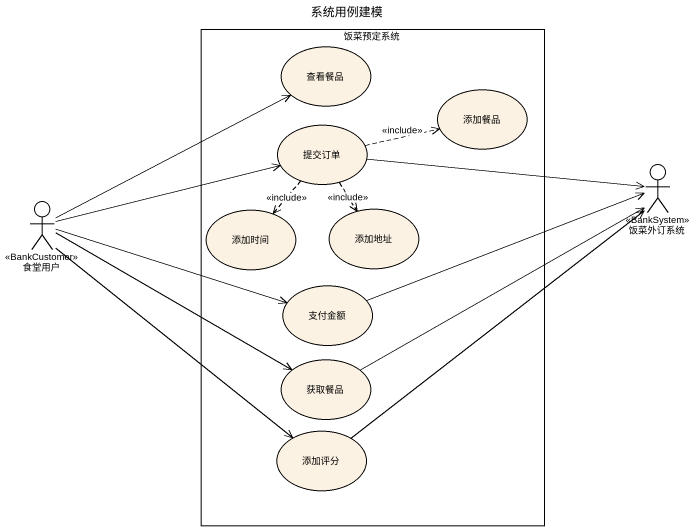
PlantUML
@startuml
title 系统用例建模
rectangle 饭菜预定系统 {
  usecase 查看餐品 #FCF2E3
  usecase 添加餐品 #FCF2E3
  usecase 提交订单 #FCF2E3
  usecase 添加时间 #FCF2E3
  usecase 添加地址 #FCF2E3
  usecase 支付金额 #FCF2E3
  usecase 获取餐品 #FCF2E3
  usecase 添加评分 #FCF2E3
}
actor 饭菜外订系统 <<BankSystem>>
actor 食堂用户 <<BankCustomer>>
提交订单 .right.> 添加餐品 : <<include>>
提交订单 -right-> 饭菜外订系统
提交订单 ..> 添加时间 : <<include>>
提交订单 ..> 添加地址 : <<include>>
食堂用户 -right-> 查看餐品
食堂用户 -right-> 提交订单
食堂用户 -right-> 支付金额
食堂用户 -right-> 获取餐品
食堂用户 --> 添加评分
支付金额 -right-> 饭菜外订系统
获取餐品 -right-> 饭菜外订系统
添加评分 -up-> 饭菜外订系统
@enduml
